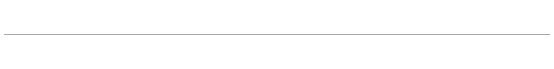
# Model space of a CAD drawing. Header units: millimetres. Extents: x 0 to 395, y 0 to 190.
# Drawn here: x 295.27 to 324.21, y 189.99 to 190.01 of the extents above; entities that cross this region are included whole.
import ezdxf

# ---------------------------------------------------------------- set-up
doc = ezdxf.new("R2010")
doc.units = ezdxf.units.MM
doc.layers.add('Mechanical3', color=76, linetype='Continuous')

msp = doc.modelspace()

# ---------------------------------------------------------------- linework, layer by layer
at = {"layer": 'Mechanical3', "const_width": 0.009999979999999999}
msp.add_lwpolyline([(0, 189.99996544), (394.99999994, 190.000001)], dxfattribs=at)

doc.saveas('drawing.dxf')
